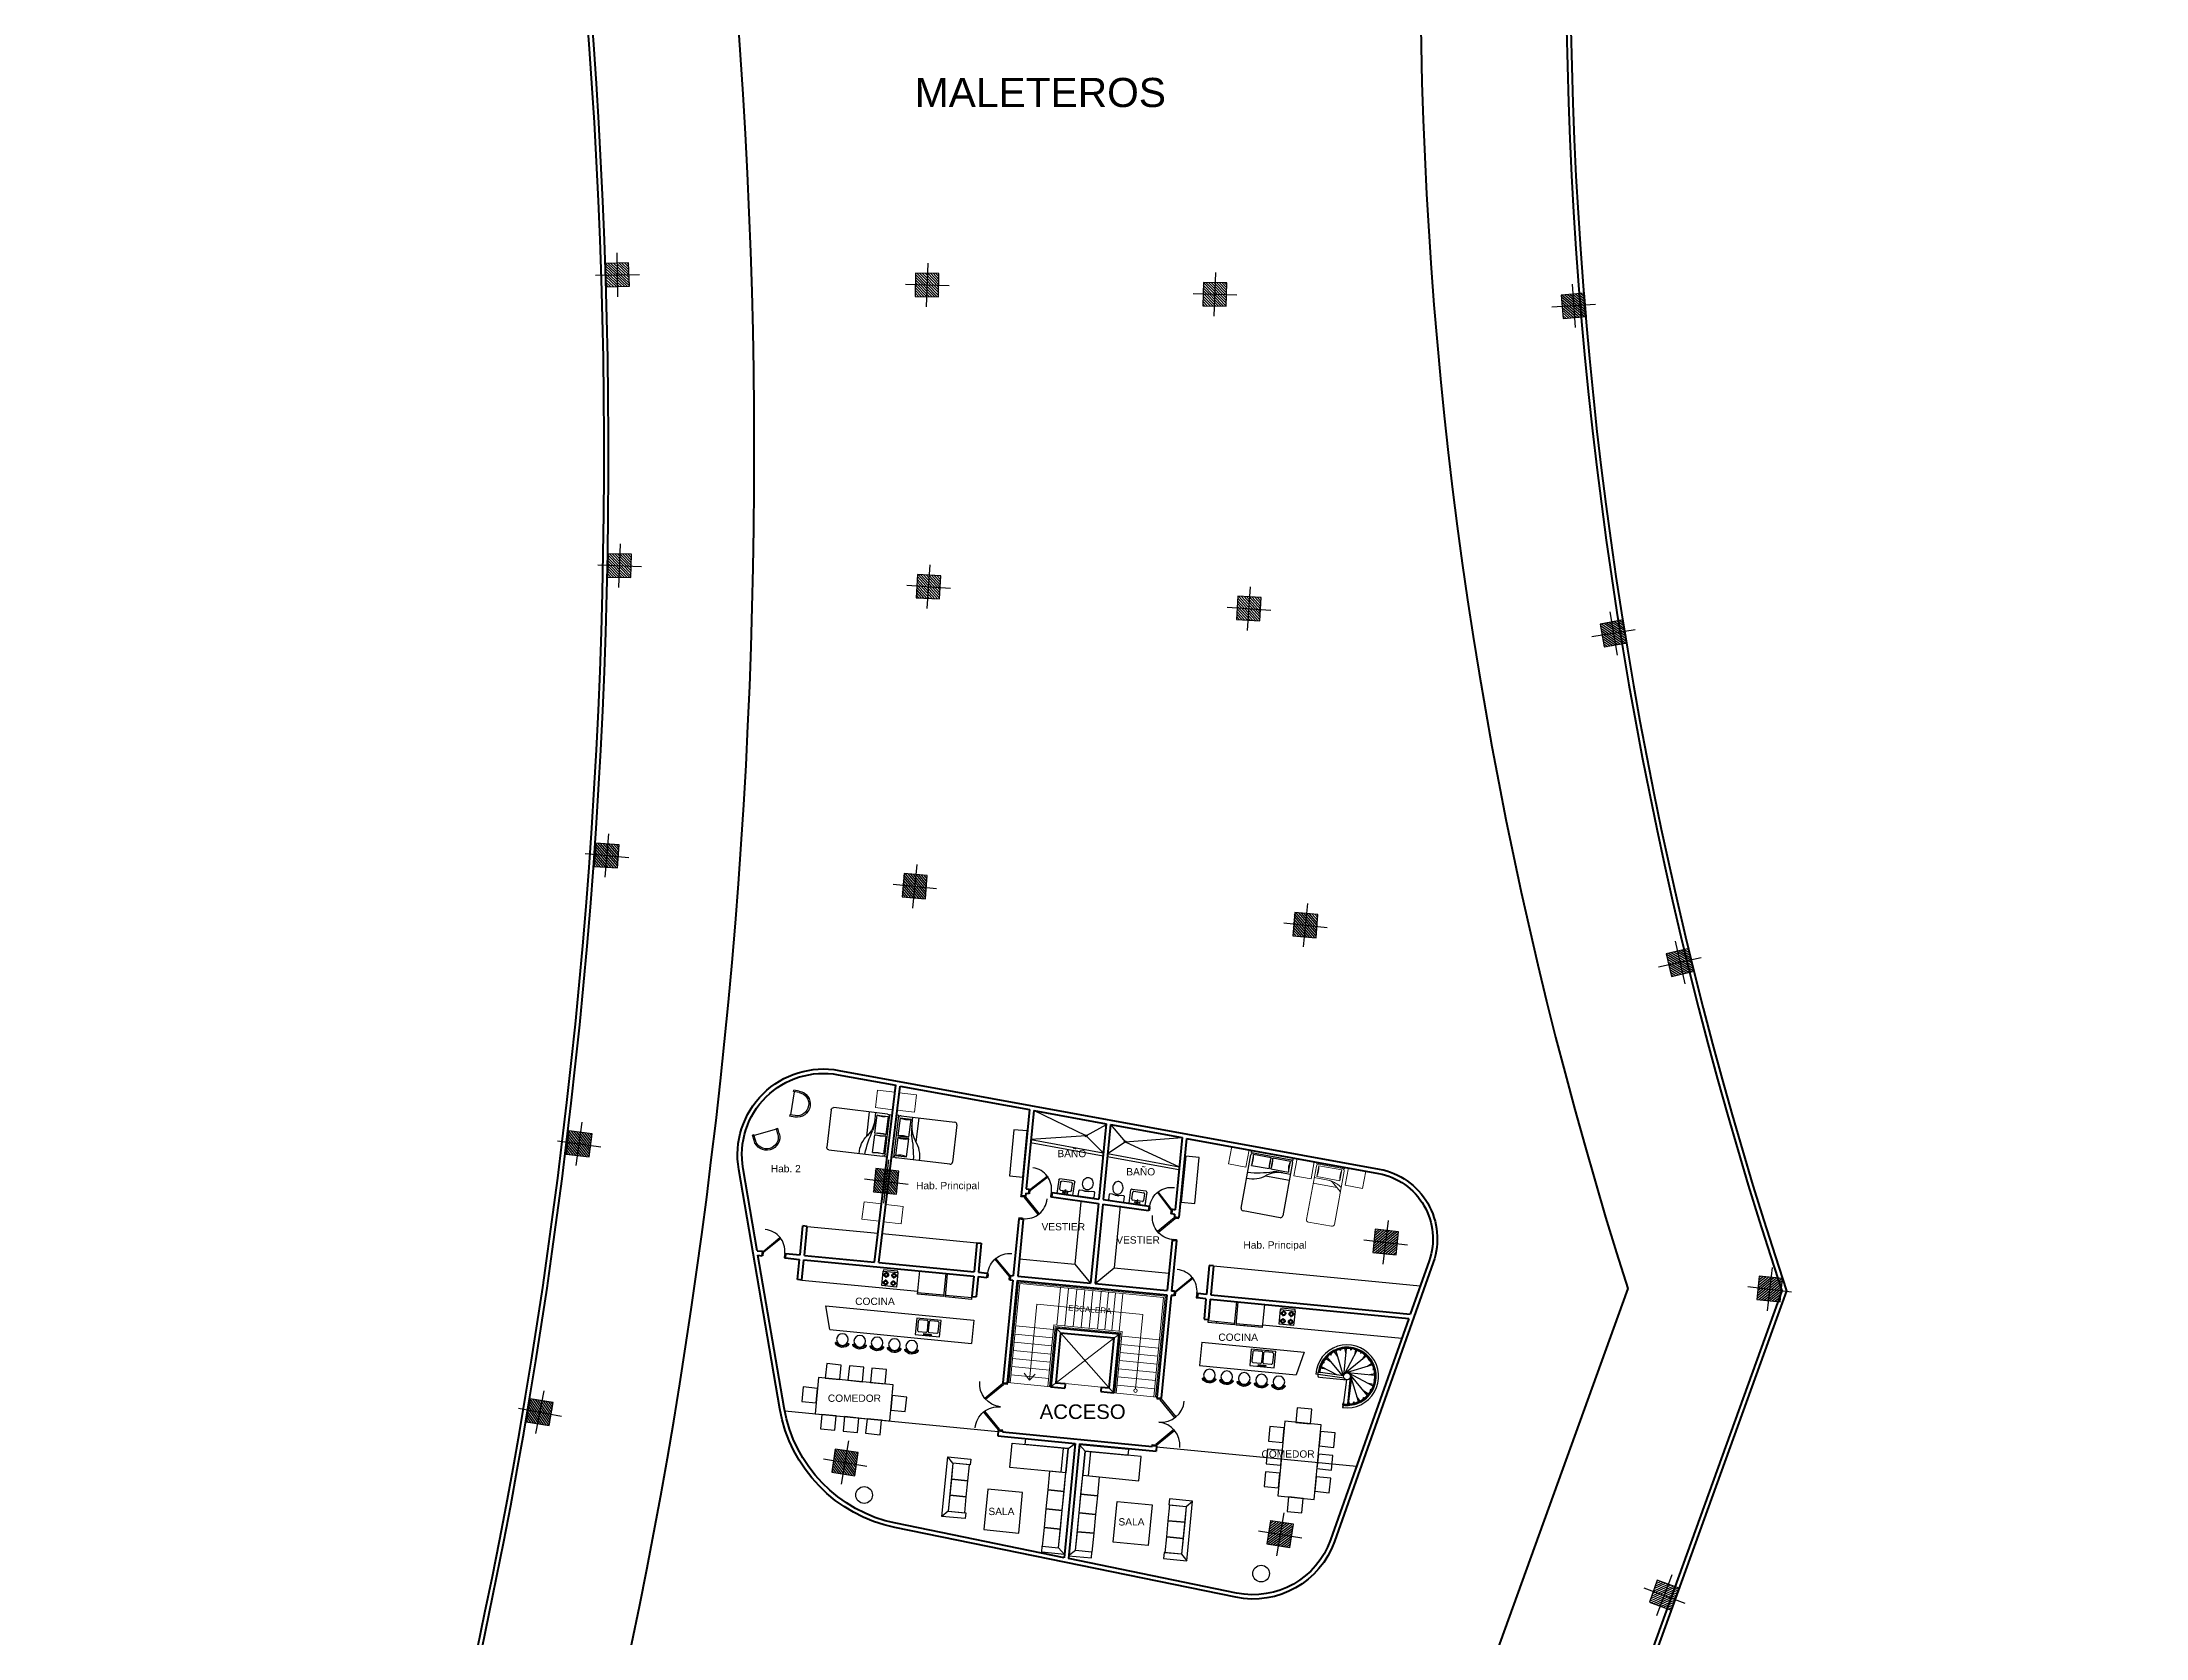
# Model space of a CAD drawing. Header units: millimetres. Extents: x -4 to 161, y -89 to 328.
# Drawn here: x 68.3 to 140.5, y 176.7 to 231.4 of the extents above; entities that cross this region are included whole.
import ezdxf
from ezdxf.enums import TextEntityAlignment as Align

# ---------------------------------------------------------------- set-up
doc = ezdxf.new("R2010")
doc.units = ezdxf.units.MM
doc.linetypes.add('HIDDEN', pattern=[9.525, 6.35, -3.175])
for name, color, linetype in [('AR-PUERTA', 5, 'Continuous'), ('EQUIP-MOBILIARIO', 253, 'Continuous'), ('ESTRUCTURA', 150, 'Continuous'), ('mobiliario', 1, 'Continuous'), ('PUERTA', 4, 'Continuous')]:
    doc.layers.add(name, color=color, linetype=linetype)
doc.layers.add('mobiliario I', color=7, linetype='Continuous', lineweight=5, true_color=0xceaf12)
doc.layers.add('parcelas', color=251, linetype='Continuous', lineweight=13)
doc.layers.add('PARED', color=20, linetype='Continuous', lineweight=40)
doc.styles.add('ARIAL', font='arial.ttf')
doc.styles.add('ATT', font='txt')
doc.styles.get("Standard").update_dxf_attribs({"font": 'arial.ttf'})
doc.styles.add('Titulo', font='romans.shx', dxfattribs={"height": 0.004})

# ---------------------------------------------------------------- blocks, each defined once
blk = doc.blocks.new('columna macroestructura')
at = {"layer": 'ESTRUCTURA'}
h = blk.add_hatch(dxfattribs=at)
h.set_pattern_fill('ANSI31', color=256, scale=0.52)
h.set_pattern_definition([(45, (0, 0), (-0.0459619408, 0.0459619408), [])])
h.paths.add_polyline_path([(1323.84, 258.769), (1324.64, 258.769), (1324.64, 259.569), (1323.84, 259.569)])
blk.add_lwpolyline([(1323.84, 258.769), (1324.64, 258.769), (1324.64, 259.569), (1323.84, 259.569)], close=True, dxfattribs=at)
blk = doc.blocks.new('columna2')
at = {"layer": 'ESTRUCTURA'}
for p, q in [((3857.871, 3573.126), (3857.871, 3571.626)), ((3857.121, 3572.376), (3858.621, 3572.376))]:
    blk.add_line(p, q, dxfattribs=at)
at = {"layer": 'ESTRUCTURA', "rotation": 0.9624720657598389}
blk.add_blockref('columna macroestructura', (2538.171, 3291.006), dxfattribs=at)
blk = doc.blocks.new('escaleras2')
at = {"layer": 'parcelas'}
for p, q in [((328.499, 3673.541), (328.421, 3670.022)), ((328.548, 3673.49), (328.471, 3670.021)), ((328.499, 3673.541), (333.651, 3673.427)), ((328.597, 3673.439), (328.521, 3670.02)), ((328.548, 3673.49), (333.6, 3673.379)), ((328.597, 3673.439), (333.549, 3673.33)), ((329.967, 3672.109), (329.996, 3673.408)), ((329.997, 3673.458), (329.998, 3673.508)), ((329.997, 3673.458), (329.998, 3673.508)), ((330.247, 3672.102), (330.276, 3673.402)), ((330.277, 3673.452), (330.278, 3673.502)), ((330.527, 3672.096), (330.556, 3673.396)), ((330.557, 3673.446), (330.558, 3673.496)), ((330.807, 3672.09), (330.836, 3673.39)), ((330.837, 3673.44), (330.838, 3673.49)), ((331.087, 3672.084), (331.116, 3673.383)), ((331.117, 3673.433), (331.118, 3673.483)), ((331.367, 3672.078), (331.396, 3673.377)), ((331.397, 3673.427), (331.398, 3673.477)), ((331.617, 3672.072), (331.646, 3673.372)), ((331.647, 3673.422), (331.648, 3673.472)), ((331.868, 3672.067), (331.897, 3673.366)), ((331.898, 3673.416), (331.899, 3673.466)), ((332.119, 3672.061), (332.148, 3673.361)), ((332.149, 3673.411), (332.15, 3673.461)), ((333.473, 3669.91), (333.549, 3673.33)), ((333.523, 3669.909), (333.6, 3673.379)), ((333.573, 3669.908), (333.651, 3673.427)), ((329.174, 3670.157), (329.232, 3672.775)), ((332.884, 3672.694), (329.232, 3672.775)), ((332.826, 3670.135), (332.884, 3672.694)), ((328.508, 3671.701), (328.458, 3671.702)), ((328.514, 3671.981), (328.464, 3671.982)), ((329.858, 3671.671), (328.558, 3671.7)), ((329.864, 3671.951), (328.564, 3671.98)), ((329.867, 3672.111), (329.821, 3669.991)), ((329.867, 3672.111), (332.22, 3672.059)), ((329.916, 3672.06), (329.87, 3669.99)), ((329.958, 3671.669), (329.908, 3671.67)), ((329.964, 3671.949), (329.914, 3671.95)), ((329.916, 3672.06), (332.169, 3672.01)), ((329.965, 3672.009), (329.92, 3669.989)), ((329.92, 3669.989), (332.118, 3671.961)), ((329.965, 3672.009), (329.966, 3672.059)), ((329.965, 3672.009), (332.118, 3671.961)), ((329.965, 3672.009), (332.073, 3669.941)), ((330.245, 3672.002), (330.246, 3672.052)), ((330.525, 3671.996), (330.526, 3672.046)), ((330.805, 3671.99), (330.806, 3672.04)), ((331.085, 3671.984), (331.086, 3672.034)), ((331.365, 3671.978), (331.366, 3672.028)), ((331.616, 3671.972), (331.617, 3672.022)), ((331.867, 3671.967), (331.868, 3672.017)), ((332.118, 3671.961), (332.073, 3669.941)), ((332.16, 3671.62), (332.11, 3671.621)), ((332.167, 3671.9), (332.117, 3671.901)), ((332.118, 3671.961), (332.119, 3672.011)), ((332.169, 3672.01), (332.123, 3669.94)), ((332.22, 3672.059), (332.173, 3669.939)), ((333.51, 3671.59), (332.21, 3671.619)), ((333.516, 3671.87), (332.217, 3671.899)), ((333.61, 3671.588), (333.56, 3671.589)), ((333.616, 3671.868), (333.566, 3671.869)), ((328.489, 3670.861), (328.439, 3670.862)), ((328.496, 3671.141), (328.446, 3671.142)), ((328.502, 3671.421), (328.452, 3671.422)), ((329.839, 3670.831), (328.539, 3670.86)), ((329.845, 3671.111), (328.546, 3671.14)), ((329.851, 3671.391), (328.552, 3671.42)), ((329.939, 3670.829), (329.889, 3670.83)), ((329.945, 3671.109), (329.895, 3671.11)), ((329.951, 3671.389), (329.901, 3671.39)), ((332.142, 3670.78), (332.092, 3670.781)), ((332.148, 3671.06), (332.098, 3671.061)), ((332.154, 3671.34), (332.104, 3671.341)), ((333.492, 3670.75), (332.192, 3670.779)), ((333.498, 3671.03), (332.198, 3671.059)), ((333.504, 3671.31), (332.204, 3671.339)), ((333.598, 3671.028), (333.548, 3671.029)), ((333.604, 3671.308), (333.554, 3671.309)), ((328.477, 3670.301), (328.427, 3670.302)), ((328.483, 3670.581), (328.433, 3670.582)), ((329.827, 3670.271), (328.527, 3670.3)), ((329.833, 3670.551), (328.533, 3670.58)), ((329.174, 3670.157), (328.976, 3670.389)), ((329.174, 3670.157), (329.354, 3670.38)), ((329.927, 3670.269), (329.877, 3670.27)), ((329.933, 3670.549), (329.883, 3670.55)), ((330.399, 3670.134), (331.639, 3670.107)), ((332.129, 3670.22), (332.079, 3670.221)), ((332.136, 3670.5), (332.086, 3670.501)), ((333.479, 3670.19), (332.179, 3670.219)), ((333.485, 3670.47), (332.186, 3670.499)), ((333.579, 3670.188), (333.529, 3670.189)), ((333.585, 3670.468), (333.535, 3670.469)), ((333.591, 3670.748), (333.542, 3670.749)), ((329.92, 3669.989), (328.421, 3670.022)), ((332.073, 3669.941), (333.573, 3669.908))]:
    blk.add_line(p, q, dxfattribs=at)
blk.add_circle((332.826, 3670.075), 0.0603, dxfattribs=at)
at = {"layer": 'PARED', "ltscale": 0.06}
for p, q in [((330.399, 3670.134), (330.399, 3669.979)), ((331.639, 3670.107), (331.639, 3669.951))]:
    blk.add_line(p, q, dxfattribs=at)
for points in [[(329.965, 3672.009), (329.92, 3669.989), (330.399, 3669.979)], [(331.639, 3669.951), (332.073, 3669.941), (332.118, 3671.961), (329.965, 3672.009)], [(331.639, 3670.107), (331.921, 3670.1), (331.959, 3671.809), (330.117, 3671.85), (330.079, 3670.141), (330.399, 3670.134)]]:
    blk.add_lwpolyline(points, dxfattribs=at)
at = {"ltscale": 0.5, "insert": (331.058, 3672.735), "char_height": 0.2, "attachment_point": 5, "rotation": 0.00006, "style": 'ARIAL'}
blk.add_mtext_dynamic_manual_height_columns('ESCALERA', width=1.54068, gutter_width=12.5, heights=[0], dxfattribs=at)
blk = doc.blocks.new('*U21')
for points in [[(0, -0.15), (0.035, -0.15), (0.035, -0.04), (0.025, -0.04), (0.025, 0), (0, 0)], [(1.646, -0.15), (1.611, -0.15), (1.611, -0.04), (1.621, -0.04), (1.621, 0), (1.646, 0)]]:
    blk.add_lwpolyline(points)
for points in [[(0.025, 0), (0.589, 0.564), (0.618, 0.536), (0.053, -0.028)], [(1.621, 0), (1.057, 0.564), (1.029, 0.536), (1.593, -0.028)]]:
    blk.add_lwpolyline(points, close=True)
at = {"color": 252}
for centre, start, end in [((0.025, 0), 0, 90), ((1.621, 0), 90, 180)]:
    blk.add_arc(centre, 0.798, start, end, dxfattribs=at)
at = {"style": 'Titulo', "flags": 1}
for tag, p in [('TIPO_DE_PUERTA', (0.035, -0.106)), ('ANCHO_DE_PUERTA', (0.035, -0.112)), ('ALTO_DE_PUERTA', (0.035, -0.118)), ('ANCHO_DE_MARCO', (0.035, -0.124)), ('APERTURA', (0.035, -0.13)), ('ANCHO_DE_HOJA', (0.035, -0.148)), ('ACABADO_HOJA', (0.035, -0.172)), ('ACABADO_MARCO', (0.035, -0.178)), ('LAMINA', (0.035, -0.136)), ('NIVEL', (0.035, -0.142)), ('MATERIAL_1', (0.035, -0.154)), ('MATERIAL_2', (0.035, -0.16)), ('MATERIAL_MARCO', (0.035, -0.166)), ('CERRADURA', (0.035, -0.184))]:
    blk.add_attdef(tag, p, '', height=0.004, dxfattribs=at)
blk.add_attdef('PUERTA', text='', height=0.004, dxfattribs=at).set_placement((0.046, -0.098), align=Align.MIDDLE_CENTER)
blk = doc.blocks.new('Toilet1')
at = {"color": 253}
for p, q in [((0.051, 0.267), (0.025, 0.241)), ((0.025, 0.241), (0.025, -0.241)), ((0.229, 0.267), (0.051, 0.267)), ((0.254, 0.241), (0.229, 0.267)), ((0.229, 0.063), (0.254, 0.152)), ((0.229, -0.064), (0.229, 0.063)), ((0.229, 0.063), (0.229, -0.064)), ((0.254, 0.152), (0.254, 0.241)), ((0.025, -0.241), (0.051, -0.267)), ((0.051, -0.267), (0.229, -0.267)), ((0.254, -0.152), (0.229, -0.064)), ((0.229, -0.267), (0.254, -0.241)), ((0.254, -0.241), (0.254, -0.152))]:
    blk.add_line(p, q, dxfattribs=at)
blk.add_lwpolyline([(0.711, 0, 0.117036), (0.695, 0.066, 0.104338), (0.648, 0.126, 0.09029), (0.573, 0.168, 0.09898), (0.495, 0.178, 0.08237), (0.411, 0.164, 0.09029), (0.343, 0.126, 0.104338), (0.295, 0.066, 0.117036), (0.279, 0, 0.117036), (0.295, -0.066, 0.104338), (0.343, -0.126, 0.09029), (0.411, -0.164, 0.08237), (0.495, -0.178, 0.08237), (0.58, -0.164, 0.09029), (0.648, -0.126, 0.104338), (0.695, -0.066, 0.117036)], format="xyb", close=True, dxfattribs=at)
blk = doc.blocks.new('Lavam1')
at = {"color": 253}
for p, q in [((-0.275, 0), (-0.275, 0.465)), ((0.275, 0), (-0.275, 0)), ((-0.24, 0.5), (0.24, 0.5)), ((-0.205, 0.16), (-0.205, 0.395)), ((-0.17, 0.43), (0.17, 0.43)), ((-0.01, 0.125), (-0.17, 0.125)), ((-0.01, 0.035), (-0.01, 0.145)), ((0.01, 0.035), (0.01, 0.145)), ((0.17, 0.125), (0.01, 0.125)), ((0.205, 0.395), (0.205, 0.16)), ((0.275, 0.465), (0.275, 0)), ((0.275, 0.165), (0.275, 0.035))]:
    blk.add_line(p, q, dxfattribs=at)
for centre in [(-0.074, 0.064), (0.074, 0.064)]:
    blk.add_circle(centre, 0.0225, dxfattribs=at)
for centre, radius, start, end in [((-0.24, 0.465), 0.035, 90, 180), ((-0.17, 0.395), 0.035, 90, 180), ((-0.17, 0.16), 0.035, 180, 270), ((0, 0.145), 0.01, 0, 180), ((0, 0.035), 0.01, 180, 0), ((0.17, 0.395), 0.035, 0, 90), ((0.17, 0.16), 0.035, 270, 0), ((0.24, 0.465), 0.035, 0, 90)]:
    blk.add_arc(centre, radius, start, end, dxfattribs=at)
blk = doc.blocks.new('*U30')
for points in [[(0, 0), (0.025, 0), (0.025, -0.04), (0.035, -0.04), (0.035, -0.15), (0, -0.15)], [(0.025, 0), (0.555, 0.53), (0.584, 0.502), (0.053, -0.028)], [(0.8, 0), (0.775, 0), (0.775, -0.04), (0.765, -0.04), (0.765, -0.15), (0.8, -0.15)]]:
    blk.add_lwpolyline(points, close=True)
at = {"color": 8, "linetype": 'HIDDEN'}
blk.add_arc((0.025, 0), 0.75, 0, 90, dxfattribs=at)
blk = doc.blocks.new('Silla2')
at = {"color": 253}
for p, q in [((-0.214, -0.115), (-0.206, -0.11)), ((0.224, -0.101), (0.233, -0.106))]:
    blk.add_line(p, q, dxfattribs=at)
blk.add_circle((0.007, 0.01), 0.2, dxfattribs=at)
for centre, radius, start, end in [((-0.207, -0.128), 0.015, 119.63333, 213.00561), ((0.007, 0.01), 0.27, 213.00561, 329.42508), ((-0.198, -0.123), 0.015, 33.14343, 119.63333), ((0.007, 0.01), 0.23, 213.14343, 329.28726), ((0.218, -0.115), 0.015, 62.79736, 149.28726), ((0.227, -0.119), 0.015, 329.42508, 62.79736)]:
    blk.add_arc(centre, radius, start, end, dxfattribs=at)
blk = doc.blocks.new('Nevera')
at = {"color": 253}
for p, q in [((0.75, 0.9), (0.75, 0)), ((0.8, 0.3), (0.75, 0.3))]:
    blk.add_line(p, q, dxfattribs=at)
blk.add_lwpolyline([(0.8, 0), (0, 0), (0, 0.9), (0.8, 0.9)], close=True, dxfattribs=at)
blk = doc.blocks.new('Cocina1')
at = {"color": 253}
for p, q in [((-0.1, 0), (-0.03, 0)), ((0, 0.1), (0, 0.03)), ((0.03, 0), (0.1, 0)), ((0.166, 0), (0.236, 0)), ((0.266, 0.1), (0.266, 0.03)), ((0.296, 0), (0.366, 0)), ((-0.1, -0.266), (-0.03, -0.266)), ((0, -0.03), (0, -0.1)), ((0, -0.166), (0, -0.236)), ((0, -0.296), (0, -0.366)), ((0.03, -0.266), (0.1, -0.266)), ((0.166, -0.266), (0.236, -0.266)), ((0.266, -0.03), (0.266, -0.1)), ((0.266, -0.166), (0.266, -0.236)), ((0.266, -0.296), (0.266, -0.366)), ((0.296, -0.266), (0.366, -0.266))]:
    blk.add_line(p, q, dxfattribs=at)
blk.add_lwpolyline([(-0.117, -0.383), (-0.117, 0.117), (0.383, 0.117), (0.383, -0.383)], close=True, dxfattribs=at)
blk.add_lwpolyline([(-0.117, -0.381), (-0.117, -0.431), (0.383, -0.431), (0.383, -0.383)], dxfattribs=at)
for centre, radius in [((0, 0), 0.075), ((0, 0), 0.05), ((0.266, 0), 0.075), ((0.266, 0), 0.05), ((0, -0.266), 0.075), ((0, -0.266), 0.05), ((0.266, -0.266), 0.075), ((0.266, -0.266), 0.05)]:
    blk.add_circle(centre, radius, dxfattribs=at)
blk = doc.blocks.new('Lavaplatos')
at = {"color": 253}
for points in [[(-0.42, 0), (-0.42, -0.56), (0.42, -0.56), (0.42, 0)], [(0.125, -0.015), (0.125, -0.055), (-0.125, -0.055), (-0.125, -0.015)]]:
    blk.add_lwpolyline(points, close=True, dxfattribs=at)
for points in [[(-0.31, -0.515), (-0.065, -0.515, 0.414214), (-0.015, -0.465), (-0.015, -0.16, 0.414214), (-0.065, -0.11), (-0.31, -0.11, 0.414214), (-0.36, -0.16), (-0.36, -0.465, 0.414214)], [(0.065, -0.11, 0.414214), (0.015, -0.16), (0.015, -0.465, 0.414214), (0.065, -0.515), (0.31, -0.515, 0.414214), (0.36, -0.465), (0.36, -0.16, 0.414214), (0.31, -0.11)]]:
    blk.add_lwpolyline(points, format="xyb", close=True, dxfattribs=at)
blk = doc.blocks.new('silla sofa')
at = {"layer": 'EQUIP-MOBILIARIO'}
for p, q in [((3279.324, 3683.301), (3279.516, 3683.301)), ((3279.324, 3683.251), (3279.516, 3683.251)), ((3279.491, 3683.251), (3279.491, 3682.451)), ((3279.516, 3683.251), (3279.516, 3683.301)), ((3279.324, 3682.451), (3279.516, 3682.451)), ((3279.324, 3682.401), (3279.516, 3682.401)), ((3279.516, 3682.451), (3279.516, 3682.401))]:
    blk.add_line(p, q, dxfattribs=at)
for radius in [0.45, 0.4]:
    blk.add_arc((3279.324, 3682.851), radius, 90, 270, dxfattribs=at)
blk = doc.blocks.new('mueble2ee')
at = {"layer": 'EQUIP-MOBILIARIO'}
blk.add_line((370.46, 3825.478), (371.278, 3825.311), dxfattribs=at)
for points in [[(370.722, 3826.757), (370.526, 3826.797), (370.185, 3825.129), (373.737, 3824.402), (373.933, 3824.362), (374.09, 3825.128), (373.892, 3825.169), (373.779, 3824.615), (370.424, 3825.302), (370.722, 3826.757)], [(370.424, 3825.302), (370.185, 3825.129)], [(373.779, 3824.615), (373.933, 3824.362)]]:
    blk.add_lwpolyline(points, dxfattribs=at)
for points in [[(370.811, 3827.191), (370.424, 3825.302), (371.242, 3825.134), (371.628, 3827.023)], [(371.242, 3825.134), (371.355, 3825.688), (371.989, 3825.558), (371.876, 3825.004)], [(371.876, 3825.004), (371.989, 3825.558), (372.624, 3825.428), (372.51, 3824.875)], [(372.51, 3824.875), (372.624, 3825.428), (373.258, 3825.299), (373.145, 3824.745)], [(373.145, 3824.745), (373.258, 3825.299), (373.892, 3825.169), (373.779, 3824.615)]]:
    blk.add_lwpolyline(points, close=True, dxfattribs=at)
blk = doc.blocks.new('comedor')
at = {"layer": 'EQUIP-MOBILIARIO'}
for points in [[(380.903, 3951.94), (381.403, 3951.94), (381.403, 3952.44), (380.903, 3952.44)], [(380.028, 3951.159), (380.528, 3951.159), (380.528, 3951.659), (380.028, 3951.659)], [(380.528, 3949.369), (381.778, 3949.369), (381.778, 3951.94), (380.528, 3951.94)], [(381.778, 3951.159), (382.278, 3951.159), (382.278, 3951.659), (381.778, 3951.659)], [(380.028, 3950.379), (380.528, 3950.379), (380.528, 3950.879), (380.028, 3950.879)], [(381.778, 3950.379), (382.278, 3950.379), (382.278, 3950.879), (381.778, 3950.879)], [(380.028, 3949.598), (380.528, 3949.598), (380.528, 3950.098), (380.028, 3950.098)], [(381.778, 3949.598), (382.278, 3949.598), (382.278, 3950.098), (381.778, 3950.098)], [(380.903, 3948.869), (381.403, 3948.869), (381.403, 3949.369), (380.903, 3949.369)]]:
    blk.add_lwpolyline(points, close=True, dxfattribs=at)
blk = doc.blocks.new('12PBED03')
at = {"color": 0, "linetype": 'ByBlock'}
for p, q in [((3, 54), (0, 54)), ((0, 0), (0, 54)), ((3, 0), (3, 54)), ((6, 54), (75, 54)), ((21, 41.758136), (21, 54)), ((29, 23), (29, 54)), ((19, 51), (5, 51)), ((5, 51), (5, 28)), ((5, 28), (19, 28)), ((19, 28), (19, 51)), ((78, 51), (78, 3)), ((3, 0), (0, 0)), ((5, 26), (5, 3)), ((19, 26), (5, 26)), ((5, 3), (19, 3)), ((75, 0), (6, 0)), ((19, 3), (19, 26))]:
    blk.add_line(p, q, dxfattribs=at)
for centre, radius, start, end in [((6, 51), 3, 90, 180), ((75, 51), 3, 0, 90), ((12, 75), 25, 253.739795, 286.260205), ((12, 4), 25, 73.739795, 106.260205), ((69.004289, 41.742518), 48.004291, 179.981359, 192.466744), ((57.725806, 45.629032), 36.761918, 182.539782, 216.040311), ((-120.191801, -13.95004), 149.36804, 5.357156, 17.666547), ((6, 3), 3, 180, 270), ((12, 50), 25, 253.739795, 286.260205), ((12, -21), 25, 73.739795, 106.260205), ((0.75, 1.5), 35.338541, 357.56726, 39.546081), ((75, 3), 3, 270, 0)]:
    blk.add_arc(centre, radius, start, end, dxfattribs=at)
at = {"color": 0, "linetype": 'ByBlock', "style": 'ATT'}
for tag, flags, p in [('ITEM', 3, (50, 33)), ('ROOM_NUMBER', 1, (50, 18.5))]:
    blk.add_attdef(tag, text='', height=6, dxfattribs=dict(at, flags=flags)).set_placement(p, align=Align.CENTER)
blk = doc.blocks.new('4D')
at = {"layer": 'mobiliario I', "lineweight": 15, "ltscale": 0.025}
for p, q in [((1350.266, 254.857), (1350.266, 256.713)), ((1350.347, 256.794), (1351.154, 256.794)), ((1351.235, 256.713), (1351.235, 254.857)), ((1350.266, 255.448), (1351.087, 255.448)), ((1351.235, 255.572), (1350.954, 255.336)), ((1350.266, 255.26), (1350.81, 255.26)), ((1351.235, 254.776), (1350.266, 254.776)), ((1350.266, 254.776), (1350.266, 254.722)), ((1351.154, 255.206), (1350.347, 255.206)), ((1350.347, 255.206), (1350.347, 254.83)), ((1350.347, 254.83), (1351.154, 254.83)), ((1351.154, 254.83), (1351.154, 255.206)), ((1351.235, 254.776), (1351.235, 254.722)), ((1351.235, 254.722), (1350.266, 254.722))]:
    blk.add_line(p, q, dxfattribs=at)
for centre, radius, start, end in [((1350.347, 256.713), 0.0807, 90, 180), ((1351.154, 256.713), 0.0807, 0, 90), ((1350.347, 254.857), 0.0807, 180, 270), ((1349.701, 255.018), 0.673, 343.73979, 16.26021), ((1350.746, 255.583), 0.323, 270, 310.10593), ((1350.81, 255.583), 0.323, 270, 283.3928), ((1350.631, 256.334), 1.095, 283.3928, 303.4501), ((1351.8, 255.018), 0.673, 163.73979, 196.26021), ((1351.154, 254.857), 0.0807, 270, 0)]:
    blk.add_arc(centre, radius, start, end, dxfattribs=at)
blk = doc.blocks.new('A$C50EA6864')
at = {"linetype": 'ByBlock', "lineweight": 20}
for p, q in [((0, 0.6), (0.6, 0.6)), ((0, 0), (0, 0.6)), ((0.6, 0.6), (0.6, 0)), ((0.6, 0), (0, 0))]:
    blk.add_line(p, q, dxfattribs=at)

msp = doc.modelspace()

# ---------------------------------------------------------------- linework, layer by layer
at = {"color": 253}
for p, q in [((104.113, 193.891), (102.219, 193.763)), ((104.702, 193.309), (104.113, 193.891)), ((104.85, 193.282), (105.448, 193.69)), ((105.448, 193.69), (107.306, 192.833))]:
    msp.add_line(p, q, dxfattribs=at)
for centre in [(104.113, 193.891), (105.448, 193.69)]:
    msp.add_circle(centre, 0.0307, dxfattribs=at)
at = {"layer": 'EQUIP-MOBILIARIO'}
for p, q in [((104.113, 193.891), (102.315, 194.762)), ((104.799, 194.269), (104.113, 193.891)), ((104.946, 194.277), (105.448, 193.69)), ((105.448, 193.69), (107.403, 193.832)), ((103.936, 191.631), (103.729, 189.493)), ((105.279, 191.494), (105.073, 189.363)), ((94.545, 190.785), (96.969, 190.55)), ((97.119, 190.536), (100.368, 190.221)), ((101.822, 189.678), (103.729, 189.493)), ((103.729, 189.493), (104.268, 188.838)), ((104.418, 188.823), (105.073, 189.363)), ((105.073, 189.363), (106.952, 189.181)), ((108.483, 189.434), (115.574, 188.746)), ((94.367, 188.944), (98.339, 188.559)), ((95.183, 188.061), (100.262, 187.569)), ((95.323, 187.244), (100.184, 186.772)), ((100.262, 187.569), (100.184, 186.772)), ((110.16, 187.413), (114.939, 186.949)), ((108.078, 186.811), (108.001, 186.015)), ((108.078, 186.811), (111.587, 186.471)), ((108.001, 186.015), (111.313, 185.693)), ((99.544, 182.66), (99.364, 182.879)), ((107.546, 181.181), (107.765, 181.361)), ((99.385, 181.018), (99.166, 180.838)), ((107.387, 179.539), (107.567, 179.32))]:
    msp.add_line(p, q, dxfattribs=at)
for points in [[(102.096, 194.057), (101.636, 194.101), (101.482, 192.521), (101.943, 192.477)], [(107.992, 193.153), (107.531, 193.197), (107.378, 191.617), (107.838, 191.573)], [(99.491, 182.114), (100.054, 182.06), (100.107, 182.606), (99.544, 182.66)], [(99.438, 181.564), (100, 181.509), (100.054, 182.06), (99.491, 182.114)], [(99.385, 181.018), (99.947, 180.963), (100, 181.509), (99.438, 181.564)], [(100.605, 180.384), (101.799, 180.268), (101.934, 181.662), (100.74, 181.778)], [(106.24, 179.838), (105.045, 179.954), (105.18, 181.347), (106.375, 181.231)], [(107.493, 180.635), (106.931, 180.69), (106.984, 181.236), (107.546, 181.181)], [(107.44, 180.085), (106.877, 180.139), (106.931, 180.69), (107.493, 180.635)], [(107.387, 179.539), (106.824, 179.593), (106.877, 180.139), (107.44, 180.085)]]:
    msp.add_lwpolyline(points, close=True, dxfattribs=at)
for points in [[(102.209, 193.663), (104.692, 193.209)], [(102.219, 193.763), (104.702, 193.309)], [(104.84, 193.182), (107.296, 192.733)], [(104.85, 193.282), (107.306, 192.833)], [(95.323, 187.244), (95.183, 188.061)], [(111.587, 186.471), (111.313, 185.693)], [(100.161, 182.801), (100.141, 182.602), (99.544, 182.66), (99.385, 181.018), (99.982, 180.96), (99.963, 180.761), (99.166, 180.838), (99.364, 182.879), (100.161, 182.801)], [(106.968, 181.438), (106.949, 181.239), (107.546, 181.181), (107.387, 179.539), (106.79, 179.597), (106.771, 179.398), (107.567, 179.32), (107.765, 181.361), (106.968, 181.438)]]:
    msp.add_lwpolyline(points, dxfattribs=at)
for centre in [(96.498, 181.572), (110.115, 178.876)]:
    msp.add_circle(centre, 0.287, dxfattribs=at)
at = {"layer": 'mobiliario'}
for p, q in [((112.295, 186.28), (112.321, 186.264)), ((112.334, 186.255), (112.486, 186.157)), ((112.342, 186.333), (112.361, 186.309)), ((112.371, 186.297), (112.889, 185.668)), ((112.454, 186.436), (112.502, 186.373)), ((112.467, 186.446), (112.515, 186.382)), ((112.502, 186.373), (112.515, 186.382)), ((112.597, 186.526), (112.614, 186.501)), ((112.624, 186.488), (112.727, 186.339)), ((112.66, 186.557), (112.669, 186.528)), ((112.674, 186.512), (112.933, 185.662)), ((112.804, 186.61), (112.824, 186.532)), ((112.819, 186.614), (112.84, 186.536)), ((112.824, 186.532), (112.84, 186.536)), ((113.036, 186.596), (112.945, 185.656)), ((113.402, 186.534), (112.958, 185.7)), ((112.97, 186.638), (112.977, 186.608)), ((112.98, 186.592), (113.019, 186.416)), ((113.717, 186.337), (112.988, 185.737)), ((113.041, 186.642), (113.038, 186.612)), ((113.193, 186.636), (113.182, 186.556)), ((113.182, 186.556), (113.198, 186.554)), ((113.209, 186.634), (113.198, 186.554)), ((113.349, 186.552), (113.317, 186.374)), ((113.358, 186.598), (113.352, 186.568)), ((113.424, 186.575), (113.41, 186.548)), ((113.563, 186.511), (113.522, 186.442)), ((113.522, 186.442), (113.536, 186.434)), ((113.577, 186.503), (113.536, 186.434)), ((113.675, 186.374), (113.578, 186.222)), ((113.7, 186.413), (113.684, 186.388)), ((113.753, 186.367), (113.73, 186.347)), ((113.857, 186.254), (113.793, 186.206)), ((113.793, 186.206), (113.803, 186.193)), ((113.866, 186.241), (113.803, 186.193)), ((112.965, 185.577), (111.986, 185.712)), ((112.066, 185.62), (112.097, 185.617)), ((112.946, 185.66), (112.07, 185.781)), ((112.075, 185.789), (112.154, 185.778)), ((112.11, 185.937), (112.14, 185.932)), ((112.113, 185.616), (113.053, 185.525)), ((112.133, 186.004), (112.16, 185.99)), ((112.153, 185.77), (112.154, 185.778)), ((112.156, 185.929), (112.334, 185.897)), ((112.174, 185.982), (112.72, 185.692)), ((112.197, 186.142), (112.266, 186.102)), ((112.206, 186.156), (112.275, 186.116)), ((112.266, 186.102), (112.275, 186.116)), ((113.048, 185.525), (112.916, 184.572)), ((112.964, 185.577), (112.972, 185.568)), ((112.964, 185.577), (112.972, 185.568)), ((113.933, 186.034), (113.029, 185.759)), ((114.016, 185.672), (113.076, 185.763)), ((113.093, 184.692), (113.184, 185.632)), ((113.22, 185.604), (113.095, 184.692)), ((113.954, 185.306), (113.121, 185.75)), ((113.757, 184.991), (113.157, 185.72)), ((113.195, 185.626), (113.179, 185.679)), ((113.183, 185.628), (113.205, 185.625)), ((113.195, 185.626), (113.215, 185.563)), ((113.455, 184.776), (113.215, 185.563)), ((113.908, 186.085), (113.76, 185.982)), ((114.013, 185.728), (113.836, 185.69)), ((113.947, 186.111), (113.921, 186.094)), ((113.977, 186.048), (113.948, 186.039)), ((114.03, 185.905), (113.952, 185.884)), ((113.952, 185.884), (113.957, 185.869)), ((114.034, 185.889), (113.957, 185.869)), ((113.977, 185.526), (113.975, 185.51)), ((114.054, 185.499), (113.975, 185.51)), ((114.056, 185.515), (113.977, 185.526)), ((114.058, 185.738), (114.028, 185.732)), ((114.062, 185.668), (114.032, 185.671)), ((112.92, 184.654), (112.931, 184.734)), ((112.947, 184.732), (112.931, 184.734)), ((112.936, 184.652), (112.947, 184.732)), ((113.149, 184.696), (113.116, 184.846)), ((113.305, 184.756), (113.289, 184.752)), ((113.309, 184.674), (113.289, 184.752)), ((113.325, 184.679), (113.305, 184.756)), ((113.505, 184.8), (113.402, 184.949)), ((113.468, 184.731), (113.459, 184.76)), ((113.532, 184.762), (113.514, 184.787)), ((113.626, 184.915), (113.614, 184.906)), ((113.662, 184.842), (113.614, 184.906)), ((113.675, 184.852), (113.626, 184.915)), ((113.795, 185.033), (113.642, 185.131)), ((113.787, 184.955), (113.768, 184.979)), ((113.973, 185.359), (113.795, 185.391)), ((113.834, 185.008), (113.808, 185.024)), ((113.862, 185.186), (113.854, 185.172)), ((113.923, 185.132), (113.854, 185.172)), ((113.931, 185.146), (113.862, 185.186)), ((113.996, 185.284), (113.969, 185.298)), ((114.019, 185.351), (113.989, 185.356)), ((93.773, 184.46), (101.097, 183.75)), ((112.92, 184.654), (112.909, 184.573)), ((112.936, 184.652), (112.92, 184.654)), ((113.088, 184.646), (113.091, 184.676)), ((113.092, 184.676), (113.088, 184.646)), ((113.159, 184.65), (113.152, 184.68)), ((106.525, 183.224), (113.386, 182.559))]:
    msp.add_line(p, q, dxfattribs=at)
msp.add_circle((113.064, 185.644), 0.12, dxfattribs=at)
for centre, radius, start, end in [((113.065, 185.642), 1.081, 261.6832, 176.30113), ((112.966, 185.701), 0.886, 139.24413, 160.04251), ((113.064, 185.644), 0.968, 127.61683, 149.16981), ((113.064, 185.644), 0.952, 127.62479, 149.16186), ((113.064, 185.644), 0.998, 136.36562, 140.42103), ((112.996, 185.735), 0.886, 116.74413, 137.54251), ((113.064, 185.644), 0.968, 105.11683, 126.66981), ((113.064, 185.644), 0.952, 105.12479, 126.66186), ((113.064, 185.644), 0.998, 113.86562, 117.92103), ((113.036, 185.754), 0.886, 94.24413, 115.04251), ((113.064, 185.644), 0.968, 82.61683, 104.16981), ((113.064, 185.644), 0.952, 82.62479, 104.16186), ((113.064, 185.644), 0.998, 91.36562, 95.42103), ((113.08, 185.757), 0.886, 71.74413, 92.54251), ((113.064, 185.644), 0.952, 60.12479, 81.66186), ((113.064, 185.644), 0.968, 60.11683, 81.66981), ((113.064, 185.644), 0.998, 68.86562, 72.92103), ((113.122, 185.742), 0.886, 49.24413, 70.04251), ((113.064, 185.644), 0.952, 37.62479, 59.16186), ((113.064, 185.644), 0.968, 37.61683, 59.16981), ((113.064, 185.644), 0.998, 46.36562, 50.42103), ((113.155, 185.713), 0.886, 26.74413, 47.54251), ((113.064, 185.644), 0.952, 15.12479, 36.66186), ((113.064, 185.644), 0.968, 15.11683, 36.66981), ((114.15, 185.324), 2.13, 163.26221, 169.75363), ((113.27, 185.677), 1.205, 178.84179, 182.68848), ((113.064, 185.644), 0.968, 150.11683, 171.66981), ((113.064, 185.644), 0.998, 158.86562, 162.92103), ((113.064, 185.644), 0.952, 150.12479, 171.66186), ((113.202, 185.606), 0.0185, 352.14332, 82.14332), ((113.064, 185.644), 0.952, 330.12479, 351.66186), ((113.064, 185.644), 0.968, 330.11683, 351.66981), ((113.064, 185.644), 0.998, 23.86562, 27.92103), ((113.174, 185.673), 0.886, 4.24413, 25.04251), ((113.064, 185.644), 0.952, 352.62479, 14.16186), ((113.064, 185.644), 0.968, 352.61683, 14.16981), ((113.177, 185.628), 0.886, 341.74413, 2.54251), ((113.064, 185.644), 0.998, 1.36562, 5.42103), ((113.093, 185.534), 0.886, 274.24413, 295.04251), ((113.064, 185.644), 0.952, 285.12479, 306.66186), ((113.064, 185.644), 0.968, 285.11683, 306.66981), ((113.064, 185.644), 0.998, 293.86562, 297.92103), ((113.133, 185.553), 0.886, 296.74413, 317.54251), ((113.064, 185.644), 0.952, 307.62479, 329.16186), ((113.064, 185.644), 0.968, 307.61683, 329.16981), ((113.064, 185.644), 0.998, 316.36562, 320.42103), ((113.162, 185.587), 0.886, 319.24413, 340.04251), ((113.064, 185.644), 0.998, 338.86562, 342.92103), ((113.058, 185.731), 1.086, 263.5445, 275.33949), ((113.064, 185.644), 0.968, 262.61683, 284.16981), ((113.064, 185.644), 0.952, 262.62479, 284.16186)]:
    msp.add_arc(centre, radius, start, end, dxfattribs=at)
at = {"layer": 'PARED'}
for p, q in [((96.849, 189.557), (97.583, 195.627)), ((96.999, 189.543), (97.731, 195.6)), ((102.167, 194.789), (101.881, 191.836)), ((102.315, 194.762), (102.054, 192.071)), ((104.799, 194.308), (104.548, 191.722)), ((104.947, 194.281), (104.697, 191.702)), ((107.403, 193.832), (107.163, 191.357)), ((107.551, 193.805), (107.288, 191.094)), ((102.054, 192.071), (102.154, 192.057)), ((102.154, 192.057), (102.132, 191.908)), ((102.946, 191.946), (102.925, 191.798)), ((102.946, 191.946), (104.548, 191.722)), ((102.03, 191.822), (101.881, 191.836)), ((102.04, 191.921), (102.03, 191.822)), ((102.04, 191.921), (102.132, 191.908)), ((102.925, 191.798), (104.534, 191.573)), ((104.534, 191.573), (104.268, 188.838)), ((104.682, 191.552), (104.418, 188.823)), ((104.682, 191.552), (106.251, 191.333)), ((104.697, 191.702), (106.271, 191.482)), ((106.271, 191.482), (106.251, 191.333)), ((107.064, 191.371), (107.043, 191.222)), ((107.064, 191.371), (107.163, 191.357)), ((94.3, 189.804), (94.396, 190.8)), ((94.545, 190.785), (94.396, 190.8)), ((94.449, 189.79), (94.545, 190.785)), ((101.804, 191.04), (101.615, 189.095)), ((101.953, 191.025), (101.765, 189.081)), ((101.953, 191.025), (101.804, 191.04)), ((107.043, 191.222), (107.148, 191.208)), ((107.148, 191.208), (107.139, 191.108)), ((107.139, 191.108), (107.288, 191.094)), ((92.83, 189.947), (93.009, 189.93)), ((92.857, 189.794), (92.994, 189.78)), ((93.009, 189.93), (92.994, 189.78)), ((93.805, 189.852), (93.79, 189.703)), ((93.805, 189.852), (94.3, 189.804)), ((94.449, 189.79), (96.849, 189.557)), ((100.368, 190.221), (100.272, 189.225)), ((100.368, 190.221), (100.517, 190.206)), ((100.517, 190.206), (100.421, 189.211)), ((107.061, 190.312), (106.894, 188.583)), ((107.211, 190.297), (107.043, 188.569)), ((107.061, 190.312), (107.211, 190.297)), ((93.79, 189.703), (94.285, 189.655)), ((94.218, 188.958), (94.285, 189.655)), ((94.367, 188.944), (94.434, 189.641)), ((94.434, 189.641), (100.257, 189.076)), ((96.999, 189.543), (100.272, 189.225)), ((100.257, 189.076), (100.19, 188.379)), ((100.406, 189.062), (100.339, 188.365)), ((100.406, 189.062), (100.705, 189.033)), ((100.421, 189.211), (100.719, 189.182)), ((100.719, 189.182), (100.705, 189.033)), ((101.516, 189.105), (101.501, 188.956)), ((101.516, 189.105), (101.615, 189.095)), ((101.765, 189.081), (104.268, 188.838)), ((108.334, 189.448), (108.238, 188.453)), ((108.483, 189.434), (108.334, 189.448)), ((108.483, 189.434), (108.387, 188.439)), ((94.367, 188.944), (94.218, 188.958)), ((100.19, 188.379), (100.339, 188.365)), ((101.601, 188.946), (101.259, 185.417)), ((101.75, 188.931), (101.408, 185.403)), ((101.501, 188.956), (101.601, 188.946)), ((101.75, 188.931), (106.879, 188.434)), ((104.418, 188.823), (106.894, 188.583)), ((106.879, 188.434), (106.537, 184.906)), ((107.029, 188.42), (106.687, 184.891)), ((107.128, 188.41), (107.029, 188.42)), ((107.143, 188.559), (107.043, 188.569)), ((107.143, 188.559), (107.128, 188.41)), ((107.939, 188.482), (107.924, 188.333)), ((108.238, 188.453), (107.939, 188.482)), ((108.387, 188.439), (115.231, 187.775)), ((108.223, 188.304), (107.924, 188.333)), ((108.223, 188.304), (108.156, 187.607)), ((108.372, 188.289), (108.305, 187.593)), ((108.372, 188.289), (115.179, 187.629)), ((108.156, 187.607), (108.305, 187.593)), ((101.259, 185.417), (101.408, 185.403)), ((106.537, 184.906), (106.687, 184.891)), ((101.1, 183.779), (101.083, 183.601)), ((101.083, 183.601), (103.736, 183.344)), ((101.1, 183.779), (101.249, 183.764)), ((101.249, 183.764), (101.246, 183.736)), ((101.246, 183.736), (106.376, 183.238)), ((103.736, 183.344), (103.355, 179.421)), ((103.885, 183.329), (103.503, 179.391)), ((103.885, 183.329), (106.51, 183.075)), ((106.378, 183.267), (106.376, 183.238)), ((106.378, 183.267), (106.528, 183.253)), ((106.528, 183.253), (106.51, 183.075))]:
    msp.add_line(p, q, dxfattribs=at)
for points in [[(39.335, -3.204), (0.018, 0.002, -0.176206), (-1.966, 31.694), (7.257, 60.373, 0.103624), (60.276, 118.117, 0.10531), (86.145, 193.692, 0.111613), (77.576, 278.723), (85.655, 303.673, -0.173551), (105.38, 327.807), (140.463, 307.394, 0.073888), (124.717, 268.027, 0.140254), (128.137, 188.572), (95.156, 97.236, 0.214927), (39.335, -3.204, 2.062782)], [(51.614, 96.177, 0.029723), (64.698, 115.479, 0.105293), (91.257, 193.071, 0.109438), (82.994, 278.737), (90.531, 302.015, -0.154424), (105.532, 321.761), (133.494, 305.491, 0.065206), (119.707, 269.223, 0.137176), (122.692, 188.656), (90.833, 100.427, 0.041358), (73.047, 84.396)], [(92.83, 189.947), (92.347, 192.764, -0.521094), (95.607, 195.988)], [(107.551, 193.805), (114.139, 192.601, -0.461626), (115.876, 189.601), (115.231, 187.775)], [(103.355, 179.421), (97.586, 180.601, -0.309059), (93.755, 184.557), (92.857, 189.794)], [(115.179, 187.629), (112.492, 180.03, -0.374338), (109.272, 178.21), (103.503, 179.391)]]:
    msp.add_lwpolyline(points, format="xyb", dxfattribs=at)
for points in [[(39.198, -3.042), (0.12, 0.144, -0.175697), (-1.823, 31.65), (7.384, 60.28, 0.103558), (60.405, 118.04, 0.10531), (86.294, 193.674, 0.111548), (77.734, 278.724), (85.797, 303.625, -0.173043), (105.381, 327.633), (140.257, 307.34, 0.073627), (124.571, 268.062, 0.140162), (127.978, 188.574), (95.03, 97.329, 0.214563)], [(95.634, 196.136), (114.166, 192.748, -0.461626), (116.018, 189.551), (112.633, 179.98, -0.374338), (109.242, 178.063), (97.556, 180.455, -0.309059), (93.608, 184.531), (92.199, 192.738, -0.521094)]]:
    msp.add_lwpolyline(points, format="xyb", close=True, dxfattribs=at)
for points in [[(95.607, 195.988), (97.583, 195.627)], [(97.731, 195.6), (102.167, 194.789)], [(102.315, 194.762), (104.799, 194.308)], [(104.947, 194.281), (107.403, 193.832)]]:
    msp.add_lwpolyline(points, dxfattribs=at)

# ---------------------------------------------------------------- block references
for name, p, rotation in [('columna2', (3727.895, -3570.85), 91.01048142545164), ('columna2', (3544.251, -3748.444), 88.14444192456243), ('columna2', (3554.111, -3748.771), 88.14433098309144), ('columna2', (-3700.884, 3833.385), 273.8241097341102), ('columna2', (3527.075, -3763.813), 88.04893754780063), ('columna2', (3399.921, -3879.594), 86.09298393259088), ('columna2', (3411.344, -3879.99), 86.09910516906044), ('columna2', (-4027.173, 3440.323), 279.3089958499793), ('columna2', (3308.411, -3952.444), 84.97501923526708), ('columna2', (3270.562, -3990.567), 84.31056918036734), ('columna2', (3283.829, -3992.003), 84.30874238853445), ('columna2', (-4205.874, 3181.962), 282.6469391410434), ('columna2', (3098.269, -4116.337), 82.14401924220398), ('columna2', (3180.702, -4066.478), 83.10554542143026), ('columna2', (-4147.545, -2888.882), 353.04742968462), ('columna2', (-4134.302, -2890.587), 353.048759258793), ('escaleras2', (-499.345, -3449.956), 355.7301819203398), ('comedor', (-3799.274, 945.49), 264.4620308134803), ('columna2', (2881.181, -4268.511), 79.32337484034588), ('comedor', (872.06, 4078.192), 174.4620882875498), ('columna2', (2991.523, -4205.946), 80.6177180281935), ('mueble2ee', (-3738.971, 149.708), 276.0285039607666), ('columna2', (-4278.216, -2714.921), 350.6108238247601), ('columna2', (-4751.648, -1790.037), 339.1832236901676)]:
    msp.add_blockref(name, p, dxfattribs=dict(rotation=rotation))
at = {"extrusion": (0, 0, -1), "zscale": -1}
for p, rotation in [((-2726.039, -3975.245), 9.426728382499883), ((2573.645, -3954.109), 74.42059985575229)]:
    msp.add_blockref('silla sofa', p, dxfattribs=dict(at, rotation=rotation))
at = {"xscale": -1, "rotation": 72.89567261425198}
msp.add_blockref('mueble2ee', (3868.558, -587.863), dxfattribs=at)
at = {"layer": 'AR-PUERTA', "color": 2}
for p, rotation in [((102.154, 192.057), 351.9158754014001), ((102.03, 191.822), 264.4620882875086), ((93.009, 189.93), 354.4620308134777), ((107.143, 188.559), 354.4620308135151)]:
    msp.add_blockref('*U30', p, dxfattribs=dict(at, rotation=rotation))
at = {"layer": 'AR-PUERTA', "color": 2, "xscale": -1}
for p, rotation in [((107.064, 191.371), 352.0476279687126), ((107.139, 191.108), 84.46203081349088), ((101.516, 189.105), 354.4621457614975)]:
    msp.add_blockref('*U30', p, dxfattribs=dict(at, rotation=rotation))
at = {"layer": 'EQUIP-MOBILIARIO', "yscale": 0.02690314614244469, "zscale": 0.02690314614244469}
for p, xscale, rotation in [((97.287, 193.174), -0.02690314614244469, 353.1055454214256), ((97.435, 193.156), 0.02690314614244469, 353.1055454214294), ((109.794, 193.395), 0.02690314614244469, 259.6417696032236)]:
    msp.add_blockref('12PBED03', p, dxfattribs=dict(at, xscale=xscale, rotation=rotation))
at = {"layer": 'EQUIP-MOBILIARIO', "xscale": -1}
for name, p, rotation in [('A$C50EA6864', (97.554, 195.384), 83.10554542143825), ('4D', (-1170.428, 686.337), 169.6417696032845), ('Lavam1', (103.384, 191.885), 352.047627968766), ('Toilet1', (104.102, 191.759), 262.0476279687247), ('Silla2', (95.761, 186.894), 356.4749701826776), ('Silla2', (96.356, 186.837), 356.4749701826776), ('Silla2', (96.951, 186.779), 356.4749701826776), ('Silla2', (97.546, 186.721), 356.4749701826776), ('Silla2', (98.14, 186.664), 356.4749701826776), ('Silla2', (108.35, 185.674), 356.4749701826776), ('Silla2', (108.945, 185.616), 356.4749701826776), ('Silla2', (109.54, 185.558), 356.4749701826776), ('Silla2', (110.135, 185.501), 356.4749701826776), ('Silla2', (110.73, 185.443), 356.4749701826776)]:
    msp.add_blockref(name, p, dxfattribs=dict(at, rotation=rotation))
at = {"layer": 'EQUIP-MOBILIARIO'}
for name, p, rotation in [('A$C50EA6864', (97.703, 195.366), 263.1055454214169), ('A$C50EA6864', (109.109, 193.52), 259.6417696033105), ('A$C50EA6864', (111.349, 193.111), 259.6417696033105), ('A$C50EA6864', (113.111, 192.788), 259.6417696033105), ('Toilet1', (105.134, 191.615), 82.04762796873204), ('Lavam1', (105.859, 191.539), 352.0476279686965), ('A$C50EA6864', (96.496, 191.631), 263.1055454214044), ('A$C50EA6864', (97.24, 191.541), 263.1055454214044), ('Cocina1', (97.499, 188.833), 174.4620308135018), ('Nevera', (98.404, 189.256), 264.6605599889642), ('Nevera', (99.361, 189.16), 264.6605599889642), ('Lavaplatos', (98.668, 187.04), 174.4620308134576), ('Nevera', (108.372, 188.289), 264.6605599889642), ('Nevera', (109.329, 188.193), 264.6605599889642), ('Cocina1', (111.125, 187.512), 174.4620308135097), ('Lavaplatos', (110.142, 185.977), 174.4620308134544)]:
    msp.add_blockref(name, p, dxfattribs=dict(at, rotation=rotation))
at = {"layer": 'PUERTA', "xscale": -1, "rotation": 84.46197333944457}
msp.add_blockref('*U21', (101.259, 185.417), dxfattribs=at)
at = {"layer": 'PUERTA', "rotation": 264.4620882875049}
msp.add_blockref('*U21', (106.687, 184.891), dxfattribs=at)

# ---------------------------------------------------------------- texts
at = {"attachment_point": 1}
for s, width, insert, char_height in [('MALETEROS', 8.68056, (98.236, 230.176), 1), ('BAÑO', 1.00268, (103.127, 193.409), 0.25), ('Hab. 2', 3.11203, (93.296, 192.891), 0.25), ('BAÑO', 1.00268, (105.491, 192.784), 0.25), ('Hab. Principal', 3.11203, (98.279, 192.311), 0.25), ('VESTIER', 1.51994, (102.583, 190.898), 0.25), ('VESTIER', 1.51994, (105.146, 190.445), 0.25), ('Hab. Principal', 3.11203, (109.506, 190.273), 0.25), ('COCINA', 1.95086, (96.191, 188.341), 0.25), ('COCINA', 1.95086, (108.647, 187.109), 0.25), ('COMEDOR', 1.80952, (95.253, 185.018), 0.25), ('ACCESO', 3.11203, (102.519, 184.68), 0.5), ('COMEDOR', 1.80952, (110.127, 183.104), 0.25), ('SALA', 1.00268, (100.761, 181.133), 0.25), ('SALA', 1.00268, (105.221, 180.777), 0.25)]:
    msp.add_mtext_dynamic_manual_height_columns(s, width=width, gutter_width=12.5, heights=[0], dxfattribs=dict(at, insert=insert, char_height=char_height))

doc.saveas('drawing.dxf')
